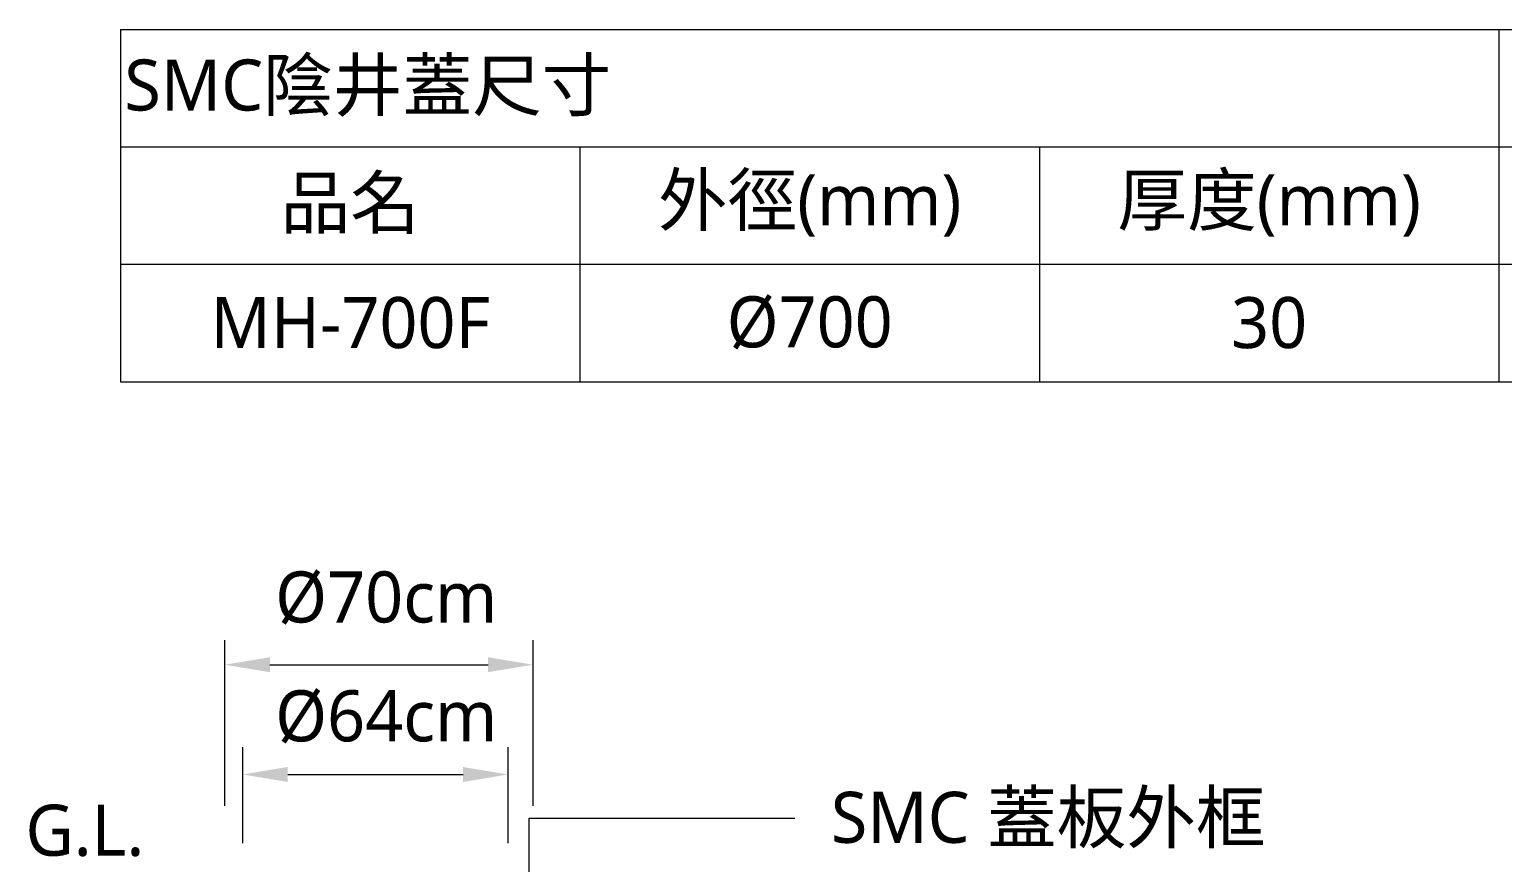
# Model space of a CAD drawing. Header units: millimetres. Extents: x 4664 to 8864, y -38 to 2932.
# Drawn here: x 6188 to 6765, y 1965 to 2292 of the extents above; entities that cross this region are included whole.
import ezdxf

# ---------------------------------------------------------------- set-up
doc = ezdxf.new("R2010")
doc.units = ezdxf.units.MM
doc.styles.add('微軟正黑體-20', font='Microsoft JhengHei.ttf', dxfattribs={"height": 20})

msp = doc.modelspace()

# ---------------------------------------------------------------- linework, layer by layer
at = {"lineweight": 5}
for p, q in [((6223.9, 2291.5), (7303.9, 2291.5)), ((6223.9, 2291.5), (6223.9, 2153.5)), ((6763.9, 2291.5), (6763.9, 2153.5)), ((6223.9, 2245.5), (7303.9, 2245.5)), ((6403.9, 2245.5), (6403.9, 2153.5)), ((6583.9, 2245.5), (6583.9, 2153.5)), ((6223.9, 2199.5), (7303.9, 2199.5)), ((6223.9, 2153.5), (7303.9, 2153.5)), ((6264.8, 1987.35), (6264.8, 2052.26)), ((6385.52, 1987.35), (6385.52, 2052.26)), ((6282.41, 2042.59), (6367.9, 2042.59)), ((6271.81, 1972.66), (6271.81, 2010.35)), ((6375.71, 1972.66), (6375.71, 2010.35)), ((6289.43, 1999.59), (6358.1, 1999.59)), ((6384, 1960.08), (6384, 1982.42)), ((6384, 1982.42), (6488.04, 1982.42))]:
    msp.add_line(p, q, dxfattribs=at)
for points in [[(6282.41, 2045.53), (6282.41, 2039.66), (6264.8, 2042.59)], [(6367.9, 2045.53), (6367.9, 2039.66), (6385.52, 2042.59)], [(6289.43, 2002.52), (6289.43, 1996.65), (6271.81, 1999.59)], [(6358.1, 2002.52), (6358.1, 1996.65), (6375.71, 1999.59)]]:
    msp.add_solid(points, dxfattribs=at)

# ---------------------------------------------------------------- texts
at = {"lineweight": 5, "char_height": 20, "style": '微軟正黑體-20'}
for s, insert, width, attachment_point in [('{\\C256;SMC陰井蓋尺寸}', (6225.4, 2268.5), 537, 4), ('{\\C256;品名}', (6313.9, 2222.5), 177, 5), ('外徑(mm)', (6493.9, 2222.5), 177, 5), ('厚度(mm)', (6673.9, 2222.5), 177, 5), ('Ø700', (6493.9, 2176.5), 177, 5), ('MH-700F', (6313.9, 2176.5), 177, 5), ('30', (6673.9, 2176.5), 177, 5), ('Ø70cm', (6284.5, 2068.69), 87.9986, 4), ('Ø64cm', (6284.5, 2022.12), 87.9986, 4), ('SMC 蓋板外框', (6502.17, 1981.7), 169.1994, 4), ('G.L.', (6186.65, 1977.57), 66.475, 4)]:
    msp.add_mtext(s, dxfattribs=dict(at, insert=insert, width=width, attachment_point=attachment_point))

doc.saveas('drawing.dxf')
